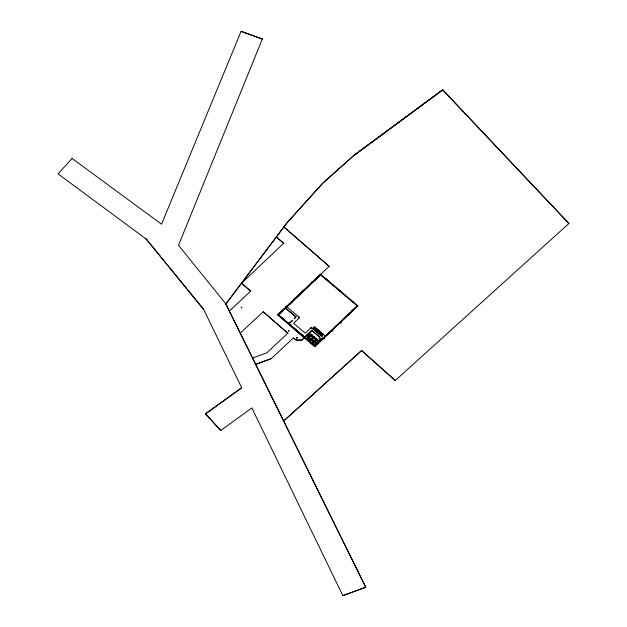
<?xml version="1.0" encoding="UTF-8"?>
<svg xmlns="http://www.w3.org/2000/svg" width="627" height="627" viewBox="0 0 627 627"><rect width="100%" height="100%" fill="white"/><g stroke="black" fill="none" stroke-linecap="round" stroke-linejoin="round"><path stroke-width="0.94" d="M313.398 336.864C314.448 337.365 311.909 337.083 313.469 337.835M313.469 337.734L312.763 337.232M315.397 339.387C317.152 340.43 314.542 338.588 316.149 339.889M318.665 342.209C316.972 341.558 319.519 341.746 318.665 341.268M318.477 331.691L319.19 330.75M310.31 334.826C309.785 337.036 310.592 333.603 310.749 335.57M317.905 341.786L318.155 341.378M72.089 158.459L161.547 224.215L241.082 31.35L262.352 39.046L241.082 31.35M203.712 309.534L146.052 238.816L203.712 309.534L241.693 387.768L205.523 413.844L220.712 430.506L251.882 407.926L342.836 595.65L365.768 587.248L225.877 303.93L286.821 222.961L322.67 183.225L354.051 155.277L442.678 89.826L568.901 223.494L442.678 89.826L354.051 155.277L322.654 183.335L286.805 223.071L225.861 304.048L365.745 587.358M205.523 413.844L241.693 387.768M225.877 303.93L178.515 245.282L262.376 38.929M229.364 310.976L250.698 291.171L241.497 283.177L250.698 291.171M220.712 430.506L205.546 413.734M240.306 333.062L263.246 311.768L287.856 333.274L263.246 311.768M252.657 357.993L266.734 352.883L287.871 333.156M283.67 243.268L276.28 236.967L283.67 243.268L241.481 283.294M304.291 337.851L301.846 340.022L296.375 340.069L293.373 338.063L296.359 340.187L301.83 340.14L304.291 337.851L277.824 314.856L278.529 314.417M271.217 358.636L255.738 364.365L271.217 358.636L293.397 337.953M329.175 266.326L283.827 226.943L329.175 266.326L277.824 314.856M321.996 335.28L322.521 334.779M361.614 350.556L395.253 380.518L361.614 350.556L283.749 420.921L361.63 350.446M342.836 595.65L365.768 587.248M317.889 341.629L318.634 341.989M312.755 341.872L312.285 341.691L313.539 342.538M315.405 344.121L314.942 343.941L316.188 344.795M307.136 337.177L308.249 338.196M313.61 337.491L313.641 337.02M315.42 339.395C316.235 338.431 316.478 340.367 316.18 339.168M72.113 158.349L58.099 173.914L146.028 238.934M317.395 332.459L318.422 331.479M320.53 275.112L319.974 274.634L320.483 274.156L358.001 306L357.461 306.509L356.904 306.039M280.402 312.889L283.443 309.989M289.337 304.385L292.386 301.485M297.762 296.367L300.803 293.467M306.188 288.342L309.236 285.45M314.762 280.183L317.803 277.291M280.496 312.967L283.537 310.067M289.431 304.463L292.48 301.563M297.856 296.446L300.897 293.546M306.282 288.42L309.323 285.528M314.856 280.261L317.897 277.369M321.04 274.626L278.733 314.895L290.677 325.029M288.812 323.454L292.644 320.311L289.094 323.689M295.92 316.69L294.165 318.861L296.195 316.933L285.465 307.818M290.34 325.35L290.842 324.872M298.993 317.113L298.491 317.599L299.048 318.069M332.984 284.76L332.475 285.246L333.031 285.724L333.54 285.238M345.171 295.105L344.662 295.583L345.218 296.062L345.728 295.576M303.084 336.166L303.586 335.688L303.029 335.21L302.52 335.696L315.357 346.59M311.823 327.85L311.313 328.329L310.757 327.858M312.638 328.54L314.503 326.769M313.163 328.987L315.02 327.216M313.68 329.426L315.546 327.655M319.715 337.35L311.799 330.633L308.774 334.301L309.785 333.337L309.354 332.961L304.957 337.146L307.277 339.121L311.674 334.936L310.835 334.23M314.205 329.865L316.063 328.101M309.409 336.338C308.993 335.053 307.348 336.503 308.821 336.777M308.609 335.9L308.304 336.19L308.993 336.55M314.723 330.311L316.588 328.54M315.248 330.75L317.105 328.979M308.946 337.005L309.55 336.425M315.765 331.197L317.63 329.426M357.414 305.553L322.239 339.035L321.455 338.368L319.786 339.842L321.142 338.556L321.988 339.278L319.786 341.37L318.814 340.539L318.5 340.837A1.426 1.27 9.6 0 1 316.494 340.853L317.693 339.591L316.298 338.408L315.984 338.705A1.426 1.27 9.6 0 1 313.978 338.721L315.185 337.459L313.602 336.119L313.288 336.417A1.426 1.27 9.6 0 1 311.282 336.433L312.489 335.171L311.094 333.987L310.78 334.285A1.426 1.27 9.6 0 1 308.774 334.301M316.29 331.636L318.148 329.865M311.282 336.433L312.301 335.469L311.956 335.171L307.559 339.356L309.887 341.331L314.284 337.146L313.351 336.362M316.807 332.075L318.665 330.311M310.914 338.4L312.019 338.549M309.738 339.732L310.114 339.372L310.937 340.328M309.189 340.743L308.845 341.064L307.998 340.195M317.85 332.961L319.707 331.189M311.548 339.215L312.16 338.635M318.375 333.407L320.232 331.636M318.892 333.846L320.75 332.075M313.978 338.721L314.997 337.757L314.558 337.381L310.161 341.566L312.489 343.541L316.886 339.356L316.047 338.651M319.409 334.285L321.275 332.522M314.409 340.931C314.119 339.434 312.583 340.986 314.049 341.3M312.34 341.942L312.755 341.668M319.935 334.732L321.792 332.961M320.452 335.171L322.317 333.399M314.151 341.425L314.762 340.845M320.977 335.617L322.834 333.846M323.289 334.348L321.494 336.056L312.669 328.446M316.494 340.853L317.505 339.889L317.16 339.591L312.763 343.776L315.82 346.073M316.47 342.569L316.165 342.859L317.058 343.181M314.989 344.192L315.405 343.917M316.807 343.674L317.411 343.094M317.066 343.894L317.646 343.173M314.801 346.112L319.535 341.605L318.555 340.782M318.445 342.812L319.292 342.005M326.118 335.594L329.159 332.694M334.536 327.576L337.585 324.684M342.969 319.558L346.01 316.659M351.543 311.4L354.584 308.5M318.54 342.891L319.386 342.091M326.212 335.672L329.253 332.772M334.63 327.655L337.679 324.762M343.063 319.637L346.104 316.737M351.637 311.478L354.678 308.578M318.634 342.969L319.472 342.17M315.169 346.433L357.821 305.843M315.318 346.551L315.867 346.104L315.31 345.634M332.365 330.97L332.929 330.539L332.373 330.061M340.767 322.968L341.331 322.537L340.774 322.066M357.351 306.188L314.589 346.66L277.847 314.746L320.609 274.273L286.68 306.666L286.124 306.188L285.614 306.674L286.171 307.144L277.839 314.746L290.897 325.828L291.406 325.342L290.803 324.911M395.253 380.518L568.901 223.494M354.036 155.386L442.662 89.935M314.315 340.9L313.484 340.688L314.025 341.198M311.447 338.055L310.804 338.455L311.439 339.089M315.914 339.936L315.405 339.842M308.633 335.884L309.056 336.487M313.806 340.242L314.621 340.759M316.494 342.554L316.917 343.157M318.359 331.33L319.347 330.884M316.753 332.114L317.756 331.667M310.294 334.802L310.702 334.794M307.402 337.451L308.327 338.118M318.861 341.942L318.775 341.37M318.461 342.083L317.92 341.927M310.514 335.617L310.075 335.578M310.067 339.74L310.075 339.372M318.226 331.675L322.427 335.171M312.959 337.734L313.328 337.459M318.367 331.738L313.571 327.655M320.162 274.798L332.647 285.089M315.138 345.79L315.679 345.947M310.874 338.478L311.595 338.76M317.27 343.008C316.76 341.77 315.24 343.118 316.698 343.549M319.974 274.634L320.703 274.947M310.78 334.842L310.773 335.429L310.867 334.904M311.376 338.094L311.666 338.698M325.256 278.357L328.603 281.194M337.592 288.828L340.947 291.673M349.827 299.212L353.173 302.049M325.17 278.435L328.517 281.28M337.514 288.914L340.861 291.751M349.741 299.291L353.095 302.136M333.203 285.559L344.826 295.427M345.391 295.897L357.476 306.164M312.128 282.44L311.572 281.97L311.063 282.448L311.619 282.926M349.074 314.158L349.631 314.636L349.129 315.115L348.565 314.644M303.523 290.63L302.966 290.16L302.457 290.638L303.013 291.116M340.265 322.544L340.822 323.023M295.27 298.483L294.714 298.013L294.204 298.499L294.761 298.969M331.863 330.547L332.42 331.017M314.393 326.808L325.405 336.025M323.54 337.796L311.266 327.372L305.231 333.117L293.601 323.25L299.557 317.583L287.056 306.979M323.916 338.11L324.472 338.58L323.963 339.066L323.407 338.596M285.583 308.374L295.662 316.933M310.921 338.556L311.423 338.988M316.682 343.447L316.102 343.047M308.265 336.393L308.837 336.879M306.642 335.539L308.97 337.514M309.252 337.749L311.572 339.724M311.854 339.959L314.182 341.934M314.456 342.17L316.831 344.184M306.564 335.617L308.884 337.592M309.166 337.828L311.494 339.803M311.768 340.038L314.096 342.013M314.37 342.248L316.745 344.262M309.722 339.372L310.851 340.406M312.324 341.582L313.461 342.616M314.973 343.831L316.11 344.866M291.147 325.585L302.778 335.453M303.421 335.845L304.675 336.911L311.776 330.155L319.966 337.107L319.652 337.404A1.928 1.716 9.6 0 0 319.786 339.842M279.281 315.671L280.214 316.455M281.915 317.897L282.84 318.688M284.517 320.107L285.45 320.899M287.26 322.435L288.193 323.226M291.1 325.632L302.723 335.5M305.341 337.781L306.274 338.572M308.084 340.108L309.017 340.9M310.694 342.318L311.619 343.11M313.32 344.552L314.252 345.344M279.203 315.749L280.128 316.541M281.829 317.983L282.761 318.767M284.431 320.193L285.363 320.977M287.174 322.521L288.106 323.305M290.983 325.75L302.606 335.617M305.255 337.867L306.188 338.651M310.608 342.405L311.533 343.188M313.234 344.631L314.166 345.422M241.356 307.81C242.774 307.598 240.713 306.313 241.356 307.81M288.694 330.429L288.232 330.876L288.788 331.346L289.259 330.907L288.694 330.429M296.979 337.459L296.469 337.937L297.026 338.415L297.535 337.929L296.979 337.459"/></g></svg>
